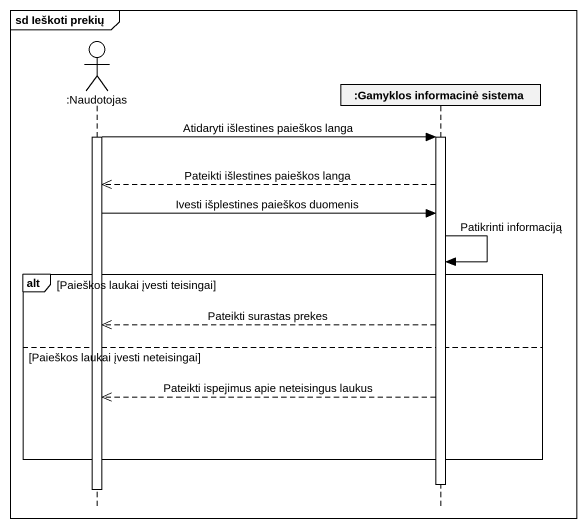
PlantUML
@startuml
mainframe sd Ieškoti prekių
hide footbox
actor ":Naudotojas" as Naudotojas
participant ":Gamyklos informacinė sistema" as Gamyklos_informacinė_sistema

activate Naudotojas
Naudotojas -> Gamyklos_informacinė_sistema : Atidaryti išlestines paieškos langa
activate Gamyklos_informacinė_sistema
Gamyklos_informacinė_sistema -->> Naudotojas : Pateikti išlestines paieškos langa
Naudotojas -> Gamyklos_informacinė_sistema : Ivesti išplestines paieškos duomenis
Gamyklos_informacinė_sistema -> Gamyklos_informacinė_sistema : Patikrinti informaciją
alt Paieškos laukai įvesti teisingai
  Gamyklos_informacinė_sistema -->> Naudotojas : Pateikti surastas prekes
else Paieškos laukai įvesti neteisingai
  Gamyklos_informacinė_sistema -->> Naudotojas : Pateikti ispejimus apie neteisingus laukus
end
deactivate Gamyklos_informacinė_sistema
deactivate Naudotojas
@enduml
